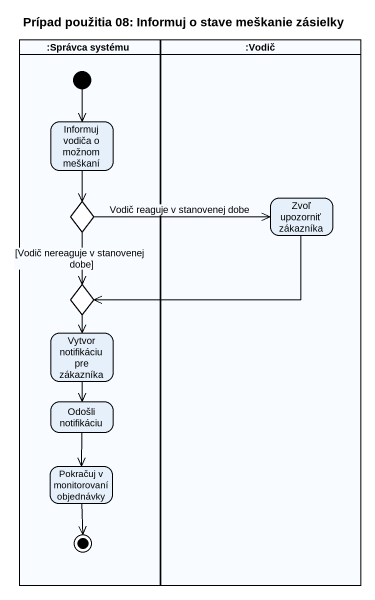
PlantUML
@startuml
title Prípad použitia 08: Informuj o stave meškanie zásielky
hide empty description
state ":Správca systému" as Správca_systému <<partition>> {
  state "Informuj vodiča o možnom meškaní" as Informuj_vodiča_o_možnom
  state choice1 <<choice>>
  state choice2 <<choice>>
  state "Vytvor notifikáciu pre zákazníka" as Vytvor_notifikáciu_pre
  state "Odošli notifikáciu" as Odošli_notifikáciu
  state "Pokračuj v monitorovaní objednávky" as Pokračuj_v_monitorovaní
  [*] --> Informuj_vodiča_o_možnom
  Pokračuj_v_monitorovaní --> [*]
}
state ":Vodič" as Vodič <<partition>> {
  state "Zvoľ upozorniť zákazníka" as Zvoľ_upozorniť_zákazníka
}
Informuj_vodiča_o_možnom --> choice1
choice1 -right-> Zvoľ_upozorniť_zákazníka : Vodič reaguje v stanovenej dobe
choice1 --> choice2 : [Vodič nereaguje v stanovenej dobe]
Zvoľ_upozorniť_zákazníka -left-> choice2
choice2 --> Vytvor_notifikáciu_pre
Vytvor_notifikáciu_pre --> Odošli_notifikáciu
Odošli_notifikáciu --> Pokračuj_v_monitorovaní
@enduml
